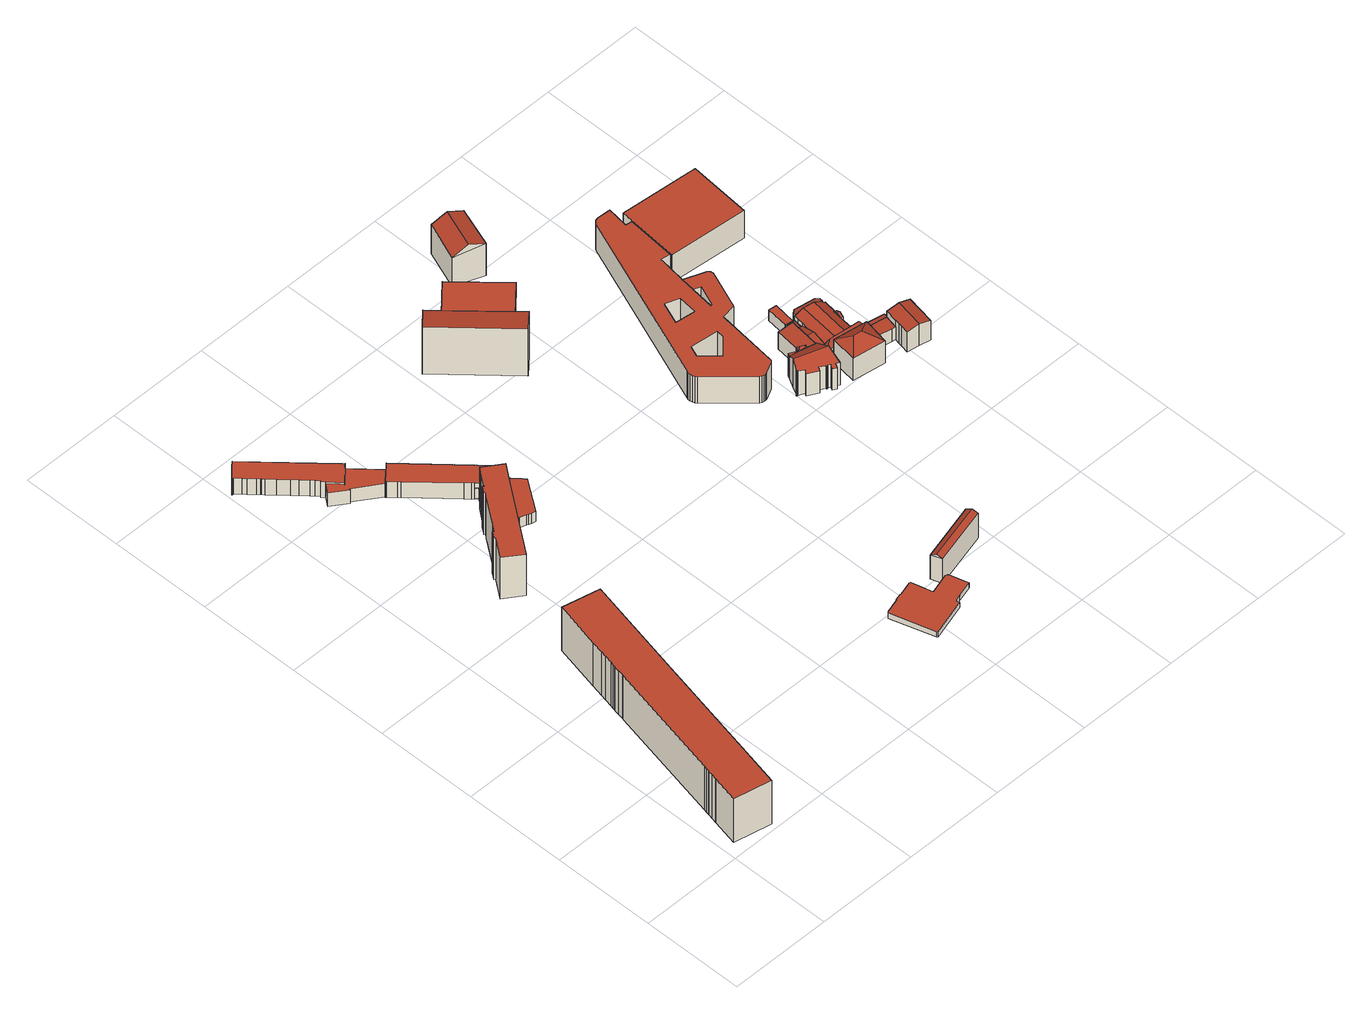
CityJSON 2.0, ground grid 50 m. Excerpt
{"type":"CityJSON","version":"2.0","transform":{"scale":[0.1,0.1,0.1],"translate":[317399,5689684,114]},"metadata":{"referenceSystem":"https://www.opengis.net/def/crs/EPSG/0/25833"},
"CityObjects":{
"building1":{"type":"Building","attributes":{"Dachtyp_tdc":"tdcPolyFlatRoof","Gemeindeschluessel":14713000,"Dachneigung":0,"QualitaetDacherkennung":42,"Geometrietyp2DReferenz":"3000","function":"31001_9998","roofType":"1000","measuredHeight":25.59},"geometry":[{"type":"MultiSurface","lod":"2","boundaries":[[[0,1,2,3]],[[1,4,5,2]],[[4,6,7,5]],[[6,8,9,7]],[[8,10,11,9]],[[10,12,13,11]],[[12,14,15,13]],[[14,16,17,15]],[[16,18,19,17]],[[18,20,21,19]],[[20,22,23,21]],[[22,24,25,23]],[[24,26,27,25]],[[26,28,29,27]],[[28,30,31,29]],[[30,32,33,31]],[[32,34,35,33]],[[34,36,37,35]],[[36,38,39,37]],[[38,40,41,39]],[[40,42,43,41]],[[42,44,45,43]],[[44,0,3,45]],[[44,42,40,38,36,34,32,30,28,26,24,22,20,18,16,14,12,10,8,6,4,1,0]],[[3,2,5,7,9,11,13,15,17,19,21,23,25,27,29,31,33,35,37,39,41,43,45]]],"semantics":{"surfaces":[{"type":"WallSurface"},{"type":"RoofSurface"},{"type":"GroundSurface"}],"values":[0,0,0,0,0,0,0,0,0,0,0,0,0,0,0,0,0,0,0,0,0,0,0,1,2]}}]},
"building2":{"type":"Building","attributes":{"Dachtyp_tdc":"tdcPolyFlatRoof","Gemeindeschluessel":14713000,"Dachneigung":0,"QualitaetDacherkennung":82,"Geometrietyp2DReferenz":"3000","function":"31001_2000","roofType":"1000","measuredHeight":9.15},"geometry":[{"type":"MultiSurface","lod":"2","boundaries":[[[46,47,48,49]],[[47,50,51,48]],[[50,52,53,51]],[[52,54,55,53]],[[54,56,57,55]],[[56,58,59,57]],[[58,60,61,59]],[[60,62,63,61]],[[62,64,65,63]],[[64,66,67,65]],[[66,68,69,67]],[[68,70,71,69]],[[70,72,73,71]],[[72,74,75,73]],[[74,76,77,75]],[[76,78,79,77]],[[78,80,81,79]],[[80,82,83,81]],[[82,84,85,83]],[[84,86,87,85]],[[86,88,89,87]],[[88,90,91,89]],[[90,92,93,91]],[[92,94,95,93]],[[94,46,49,95]],[[94,92,90,88,86,84,82,80,78,76,74,72,70,68,66,64,62,60,58,56,54,52,50,47,46]],[[49,48,51,53,55,57,59,61,63,65,67,69,71,73,75,77,79,81,83,85,87,89,91,93,95]]],"semantics":{"surfaces":[{"type":"WallSurface"},{"type":"RoofSurface"},{"type":"GroundSurface"}],"values":[0,0,0,0,0,0,0,0,0,0,0,0,0,0,0,0,0,0,0,0,0,0,0,0,0,1,2]}}]},
"building3":{"type":"Building","attributes":{"Dachtyp_tdc":"tdcPolyFlatRoof","Gemeindeschluessel":14713000,"Dachneigung":0,"QualitaetDacherkennung":74,"Geometrietyp2DReferenz":"3000","function":"31001_9998","roofType":"1000","measuredHeight":24.34},"geometry":[{"type":"MultiSurface","lod":"2","boundaries":[[[96,97,98,99]],[[97,100,101,98]],[[100,102,103,101]],[[102,104,105,103]],[[104,106,107,105]],[[106,108,109,107]],[[108,110,111,109]],[[110,112,113,111]],[[112,114,115,113]],[[114,116,117,115]],[[116,118,119,117]],[[118,120,121,119]],[[120,122,123,121]],[[122,124,125,123]],[[124,126,127,125]],[[126,128,129,127]],[[128,130,131,129]],[[130,132,133,131]],[[132,134,135,133]],[[134,136,137,135]],[[136,138,139,137]],[[138,140,141,139]],[[140,142,143,141]],[[142,96,99,143]],[[142,140,138,136,134,132,130,128,126,124,122,120,118,116,114,112,110,108,106,104,102,100,97,96]],[[99,98,101,103,105,107,109,111,113,115,117,119,121,123,125,127,129,131,133,135,137,139,141,143]]],"semantics":{"surfaces":[{"type":"WallSurface"},{"type":"RoofSurface"},{"type":"GroundSurface"}],"values":[0,0,0,0,0,0,0,0,0,0,0,0,0,0,0,0,0,0,0,0,0,0,0,0,1,2]}}]},
"building4":{"type":"Building","attributes":{"Dachtyp_tdc":"tdcPolyFlatRoof","Gemeindeschluessel":14713000,"Dachneigung":0,"QualitaetDacherkennung":81,"Geometrietyp2DReferenz":"3000","function":"31001_2000","roofType":"1000","measuredHeight":7.74},"geometry":[{"type":"MultiSurface","lod":"2","boundaries":[[[144,145,146,147]],[[145,148,149,146]],[[148,150,151,149]],[[150,152,153,151]],[[152,154,155,153]],[[154,156,157,155]],[[156,158,159,157]],[[158,144,147,159]],[[158,156,154,152,150,148,145,144]],[[147,146,149,151,153,155,157,159]]],"semantics":{"surfaces":[{"type":"WallSurface"},{"type":"RoofSurface"},{"type":"GroundSurface"}],"values":[0,0,0,0,0,0,0,0,1,2]}}]},
"building5":{"type":"Building","attributes":{"Dachtyp_tdc":"tdcPolyFlatRoof","Gemeindeschluessel":14713000,"Dachneigung":0,"QualitaetDacherkennung":90,"Geometrietyp2DReferenz":"3000","function":"31001_2000","roofType":"1000","measuredHeight":9.22},"geometry":[{"type":"MultiSurface","lod":"2","boundaries":[[[160,161,162,163]],[[161,164,165,162]],[[164,166,167,165]],[[166,168,169,167]],[[168,170,171,169]],[[170,172,173,171]],[[172,174,159,173]],[[174,175,157,159]],[[175,176,177,157]],[[176,178,179,177]],[[178,180,181,179]],[[180,182,183,181]],[[182,184,185,183]],[[184,186,187,185]],[[186,188,189,187]],[[188,190,191,189]],[[190,192,193,191]],[[192,160,163,193]],[[192,190,188,186,184,182,180,178,176,175,174,172,170,168,166,164,161,160]],[[163,162,165,167,169,171,173,159,157,177,179,181,183,185,187,189,191,193]]],"semantics":{"surfaces":[{"type":"WallSurface"},{"type":"RoofSurface"},{"type":"GroundSurface"}],"values":[0,0,0,0,0,0,0,0,0,0,0,0,0,0,0,0,0,0,1,2]}}]},
"building6":{"type":"Building","attributes":{"Gemeindeschluessel":14713000,"Geometrietyp2DReferenz":"3000","function":"31001_2000","roofType":"9999"},"children":["building6-1","building6-2","building6-3"]},
"building6-1":{"type":"BuildingPart","attributes":{"Dachtyp_tdc":"tdcPolyFlatRoof","Dachneigung":6.43,"QualitaetDacherkennung":52,"Geometrietyp2DReferenz":"3000","roofType":"2100","measuredHeight":6.8},"parents":["building6"],"geometry":[{"type":"MultiSurface","lod":"2","boundaries":[[[194,195,196,197]],[[195,198,199,196]],[[198,200,201,199]],[[200,202,203,204,201]],[[205,194,197,206,207]],[[205,202,200,198,195,194]],[[197,196,199,201,204,206]],[[207,203,202,205]],[[207,206,204,203]]],"semantics":{"surfaces":[{"type":"WallSurface"},{"type":"RoofSurface"},{"type":"GroundSurface"},{"type":"ClosureSurface"}],"values":[0,0,0,0,0,1,2,0,3]}}]},
"building6-2":{"type":"BuildingPart","attributes":{"Dachtyp_tdc":"tdcPolyFlatRoof","Dachneigung":0,"QualitaetDacherkennung":90,"Geometrietyp2DReferenz":"3000","roofType":"1000","measuredHeight":5.89},"parents":["building6"],"geometry":[{"type":"MultiSurface","lod":"2","boundaries":[[[208,209,210,211]],[[209,212,213,210]],[[212,214,215,213]],[[214,216,217,215]],[[216,218,219,217]],[[218,220,221,219]],[[222,223,224,225]],[[223,226,227,224]],[[226,228,229,227]],[[228,230,231,229]],[[230,208,211,231]],[[230,228,226,223,222,220,218,216,214,212,209,208]],[[211,210,213,215,217,219,221,225,224,227,229,231]],[[220,222,225,221]]],"semantics":{"surfaces":[{"type":"WallSurface"},{"type":"RoofSurface"},{"type":"GroundSurface"},{"type":"ClosureSurface"}],"values":[0,0,0,0,0,0,0,0,0,0,0,1,2,3]}}]},
"building6-3":{"type":"BuildingPart","attributes":{"Dachtyp_tdc":"tdcPolyFlatRoof","Dachneigung":0,"QualitaetDacherkennung":61,"Geometrietyp2DReferenz":"3000","roofType":"1000","measuredHeight":6.04},"parents":["building6"],"geometry":[{"type":"MultiSurface","lod":"2","boundaries":[[[203,232,233,204]],[[232,234,222,225,233]],[[235,207,206,221,220]],[[235,234,232,203,207]],[[206,204,233,225,221]],[[204,206,207,203]],[[220,222,234,235]],[[220,221,225,222]]],"semantics":{"surfaces":[{"type":"WallSurface"},{"type":"RoofSurface"},{"type":"GroundSurface"},{"type":"ClosureSurface"}],"values":[0,0,0,1,2,3,0,3]}}]},
"building7":{"type":"Building","attributes":{"name":"Bayerischer Bahnhof","Dachtyp_tdc":"tdcPolyFlatRoof","Gemeindeschluessel":14713000,"Dachneigung":0,"QualitaetDacherkennung":0,"Geometrietyp2DReferenz":"3000","BezugspunktDach":"2000","function":"31001_9998","measuredHeight":3},"geometry":[{"type":"MultiSurface","lod":"2","boundaries":[[[236,237,238,239,240,241,242,243,244,245,246,247,248,249,250,251,252,253,254,255]],[[255,254,256,257]],[[254,253,258,256]],[[253,252,259,258]],[[252,251,260,259]],[[251,250,261,260]],[[250,249,262,261]],[[249,248,263,262]],[[248,247,264,263]],[[247,246,265,264]],[[246,245,266,265]],[[245,244,267,266]],[[244,243,268,267]],[[243,242,269,268]],[[242,241,270,269]],[[241,240,271,270]],[[240,239,272,271]],[[239,238,273,272]],[[238,237,274,273]],[[237,236,275,274]],[[236,255,257,275]],[[257,256,258,259,260,261,262,263,264,265,266,267,268,269,270,271,272,273,274,275]]],"semantics":{"surfaces":[{"type":"RoofSurface"},{"type":"WallSurface"},{"type":"GroundSurface"}],"values":[0,1,1,1,1,1,1,1,1,1,1,1,1,1,1,1,1,1,1,1,1,2]}}]},
"building8":{"type":"Building","attributes":{"name":"Bayerischer Bahnhof","Dachtyp_tdc":"tdcGableRoof","Gemeindeschluessel":14713000,"Dachneigung":29.31,"QualitaetDacherkennung":10,"Geometrietyp2DReferenz":"3000","function":"31001_9998","roofType":"3100","measuredHeight":15.76},"geometry":[{"type":"MultiSurface","lod":"2","boundaries":[[[276,277,278,279]],[[277,280,281,278]],[[280,282,283,281]],[[282,276,279,283]],[[280,277,284]],[[276,282,285]],[[277,276,285,284]],[[282,280,284,285]],[[279,278,281,283]]],"semantics":{"surfaces":[{"type":"WallSurface"},{"type":"RoofSurface"},{"type":"GroundSurface"}],"values":[0,0,0,0,0,0,1,1,2]}}]},
"building9":{"type":"Building","attributes":{"Dachtyp_tdc":"tdcPolyFlatRoof","Gemeindeschluessel":14713000,"Dachneigung":8.71,"QualitaetDacherkennung":52,"Geometrietyp2DReferenz":"3000","function":"31001_9998","roofType":"2100","measuredHeight":27.58},"geometry":[{"type":"MultiSurface","lod":"2","boundaries":[[[286,287,288,289]],[[287,290,291,288]],[[290,292,293,291]],[[292,294,295,293]],[[294,296,297,295]],[[296,298,299,297]],[[298,286,289,299]],[[298,296,294,292,290,287,286]],[[289,288,291,293,295,297,299]]],"semantics":{"surfaces":[{"type":"WallSurface"},{"type":"RoofSurface"},{"type":"GroundSurface"}],"values":[0,0,0,0,0,0,0,1,2]}}]},
"building10":{"type":"Building","attributes":{"Dachtyp_tdc":"tdcPolyFlatRoof","Gemeindeschluessel":14713000,"Dachneigung":0,"QualitaetDacherkennung":59,"Geometrietyp2DReferenz":"3000","function":"31001_9998","roofType":"1000","measuredHeight":4.36},"geometry":[{"type":"MultiSurface","lod":"2","boundaries":[[[300,301,302,303]],[[301,304,305,302]],[[304,306,307,305]],[[306,300,303,307]],[[306,304,301,300]],[[303,302,305,307]]],"semantics":{"surfaces":[{"type":"WallSurface"},{"type":"RoofSurface"},{"type":"GroundSurface"}],"values":[0,0,0,0,1,2]}}]},
"building11":{"type":"Building","attributes":{"Dachtyp_tdc":"tdcGableRoof","Gemeindeschluessel":14713000,"Dachneigung":33.19,"QualitaetDacherkennung":67,"Geometrietyp2DReferenz":"3000","function":"31001_9998","roofType":"3100","measuredHeight":21.6},"geometry":[{"type":"MultiSurface","lod":"2","boundaries":[[[308,309,310,311]],[[309,312,313,310]],[[312,314,315,313]],[[314,308,311,315]],[[312,309,316]],[[308,314,317]],[[309,308,317,316]],[[314,312,316,317]],[[311,310,313,315]]],"semantics":{"surfaces":[{"type":"WallSurface"},{"type":"RoofSurface"},{"type":"GroundSurface"}],"values":[0,0,0,0,0,0,1,1,2]}}]},
"building12":{"type":"Building","attributes":{"Gemeindeschluessel":14713000,"Geometrietyp2DReferenz":"3000","function":"31001_9998","roofType":"9999"},"children":["building12-1","building12-2"]},
"building12-1":{"type":"BuildingPart","attributes":{"Dachtyp_tdc":"tdcGableRoof","Dachneigung":26.63,"QualitaetDacherkennung":27,"Geometrietyp2DReferenz":"3000","roofType":"3100","measuredHeight":16.61},"parents":["building12"],"geometry":[{"type":"MultiSurface","lod":"2","boundaries":[[[318,319,320,321]],[[319,322,323,320]],[[322,324,325,323]],[[324,326,327,325]],[[326,328,329,327]],[[328,330,331,329]],[[330,332,333,331]],[[332,334,335,333]],[[334,336,337,335]],[[336,338,339,337]],[[338,340,341,339]],[[340,342,343,341]],[[342,344,345,343]],[[344,346,347,345]],[[346,348,349,347]],[[348,350,351,349]],[[350,352,353,351]],[[352,354,355,353]],[[354,356,357,355]],[[356,358,359,357]],[[358,360,361,359]],[[360,362,363,361]],[[362,364,365,363]],[[364,366,367,365]],[[366,368,369,367]],[[368,370,371,372,369]],[[373,318,321,374]],[[368,366,364,362,360,358,356,354,352,350,348,346,344,342,340,338,336,334,332,330,328,326,324,322,319]],[[319,318,373,375,370,368]],[[321,320,323,325,327,329,331,333,335,337,339,341,343,345,347,349,351,353,355,357,359,361,363,365,367,369,372,374]],[[375,371,370]],[[373,374,372,371,375]]],"semantics":{"surfaces":[{"type":"WallSurface"},{"type":"RoofSurface"},{"type":"GroundSurface"},{"type":"ClosureSurface"}],"values":[0,0,0,0,0,0,0,0,0,0,0,0,0,0,0,0,0,0,0,0,0,0,0,0,0,0,0,1,1,2,0,3]}}]},
"building12-2":{"type":"BuildingPart","attributes":{"Dachtyp_tdc":"tdcFreeFormRoof","Dachneigung":45.05,"QualitaetDacherkennung":31,"Geometrietyp2DReferenz":"3000","roofType":"5000","measuredHeight":14.18},"parents":["building12"],"geometry":[{"type":"MultiSurface","lod":"2","boundaries":[[[376,377,378,379]],[[377,380,381,378]],[[380,382,383,381]],[[382,384,385,383]],[[384,386,373,374,385]],[[371,376,379,372]],[[387,386,384]],[[384,382,380,388,387]],[[389,388,380,377]],[[377,376,390,389]],[[390,371,375,386,387,388,389]],[[371,390,376]],[[379,378,381,383,385,374,372]],[[375,373,386]],[[372,374,373,375,371]]],"semantics":{"surfaces":[{"type":"WallSurface"},{"type":"RoofSurface"},{"type":"GroundSurface"},{"type":"ClosureSurface"}],"values":[0,0,0,0,0,0,1,1,1,1,1,0,2,0,3]}}]},
"building13":{"type":"Building","attributes":{"name":"Universitätsklinikum Leipzig","Dachtyp_tdc":"tdcPolyFlatRoof","Gemeindeschluessel":14713000,"Dachneigung":0,"QualitaetDacherkennung":53,"Geometrietyp2DReferenz":"3000","function":"31001_3051","roofType":"1000","measuredHeight":15.48},"geometry":[{"type":"MultiSurface","lod":"2","boundaries":[[[391,392,393,394]],[[392,395,396,393]],[[395,397,398,396]],[[399,400,401,402]],[[400,403,404,401]],[[403,405,406,404]],[[405,399,402,406]],[[407,408,409,410]],[[408,411,412,409]],[[411,413,414,412]],[[413,407,410,414]],[[397,415,416,398]],[[415,417,418,416]],[[417,419,420,418]],[[419,421,422,420]],[[421,423,424,422]],[[423,425,426,424]],[[425,427,428,426]],[[429,430,431,432]],[[430,433,434,431]],[[433,435,436,434]],[[435,437,438,436]],[[437,429,432,438]],[[427,439,440,428]],[[439,441,442,440]],[[441,443,444,442]],[[443,445,446,444]],[[445,447,448,446]],[[447,449,450,448]],[[449,451,452,450]],[[451,453,454,452]],[[453,455,456,454]],[[455,457,458,456]],[[457,459,460,458]],[[459,461,462,460]],[[461,463,464,462]],[[463,465,466,464]],[[465,467,468,466]],[[467,469,470,468]],[[469,471,472,470]],[[471,473,474,472]],[[473,475,476,474]],[[475,477,478,476]],[[477,479,480,478]],[[479,391,394,480]],[[479,477,475,473,471,469,467,465,463,461,459,457,455,453,451,449,447,445,443,441,439,427,425,423,421,419,417,415,397,395,392,391],[429,437,435,433,430],[397,407,413,411,408,407],[399,405,403,400]],[[394,393,396,398,416,418,420,422,424,426,428,440,442,444,446,448,450,452,454,456,458,460,462,464,466,468,470,472,474,476,478,480],[402,401,404,406],[410,409,412,414],[432,431,434,436,438]]],"semantics":{"surfaces":[{"type":"WallSurface"},{"type":"RoofSurface"},{"type":"GroundSurface"}],"values":[0,0,0,0,0,0,0,0,0,0,0,0,0,0,0,0,0,0,0,0,0,0,0,0,0,0,0,0,0,0,0,0,0,0,0,0,0,0,0,0,0,0,0,0,0,1,2]}}]},
"building14":{"type":"Building","attributes":{"Dachtyp_tdc":"tdcPolyFlatRoof","Gemeindeschluessel":14713000,"Dachneigung":7.25,"QualitaetDacherkennung":68,"Geometrietyp2DReferenz":"3000","function":"31001_9998","roofType":"2100","measuredHeight":10.94},"geometry":[{"type":"MultiSurface","lod":"2","boundaries":[[[481,482,483,484]],[[482,485,486,483]],[[485,487,488,486]],[[487,489,490,488]],[[489,491,492,490]],[[491,493,494,492]],[[493,481,484,494]],[[493,491,489,487,485,482,481]],[[484,483,486,488,490,492,494]]],"semantics":{"surfaces":[{"type":"WallSurface"},{"type":"RoofSurface"},{"type":"GroundSurface"}],"values":[0,0,0,0,0,0,0,1,2]}}]},
"building15":{"type":"Building","attributes":{"name":"Universitätsklinikum Leipzig","Gemeindeschluessel":14713000,"Geometrietyp2DReferenz":"3000","function":"31001_3051","roofType":"9999"},"children":["building15-1","building15-2"]},
"building15-1":{"type":"BuildingPart","attributes":{"Dachtyp_tdc":"tdcHipRoof","Dachneigung":33.58,"QualitaetDacherkennung":58,"Geometrietyp2DReferenz":"3000","roofType":"3200","measuredHeight":17.39},"parents":["building15"],"geometry":[{"type":"MultiSurface","lod":"2","boundaries":[[[495,496,497,498,499]],[[496,500,501,497]],[[500,502,503,501]],[[502,504,505,506,503]],[[504,502,507]],[[500,496,495,508]],[[502,500,508,507]],[[495,504,507,508]],[[506,498,497,501,503]],[[495,499,505,504]],[[499,498,506,505]]],"semantics":{"surfaces":[{"type":"WallSurface"},{"type":"RoofSurface"},{"type":"GroundSurface"},{"type":"ClosureSurface"}],"values":[0,0,0,0,1,1,1,1,2,0,3]}}]},
"building15-2":{"type":"BuildingPart","attributes":{"Dachtyp_tdc":"tdcFreeFormRoof","Dachneigung":68.24,"QualitaetDacherkennung":11,"Geometrietyp2DReferenz":"3000","roofType":"5000","measuredHeight":13.09},"parents":["building15"],"geometry":[{"type":"MultiSurface","lod":"2","boundaries":[[[509,499,498,510]],[[505,511,512,506]],[[511,513,514,512]],[[513,515,516,514]],[[515,509,510,516]],[[517,513,511]],[[511,505,499,518,519,517]],[[518,499,509]],[[519,518,509,515]],[[517,519,515,513]],[[510,498,506,512,514,516]],[[506,498,499,505]]],"semantics":{"surfaces":[{"type":"WallSurface"},{"type":"RoofSurface"},{"type":"GroundSurface"},{"type":"ClosureSurface"}],"values":[0,0,0,0,0,1,1,1,1,1,2,3]}}]},
"building16":{"type":"Building","attributes":{"name":"Universitätsklinikum Leipzig","Dachtyp_tdc":"tdcPolyFlatRoof","Gemeindeschluessel":14713000,"Dachneigung":0,"QualitaetDacherkennung":67,"Geometrietyp2DReferenz":"3000","function":"31001_3051","roofType":"1000","measuredHeight":5.83},"geometry":[{"type":"MultiSurface","lod":"2","boundaries":[[[520,521,522,523]],[[521,524,525,522]],[[524,526,527,525]],[[526,528,529,527]],[[528,530,531,529]],[[530,532,533,531]],[[532,520,523,533]],[[532,530,528,526,524,521,520]],[[523,522,525,527,529,531,533]]],"semantics":{"surfaces":[{"type":"WallSurface"},{"type":"RoofSurface"},{"type":"GroundSurface"}],"values":[0,0,0,0,0,0,0,1,2]}}]},
"building17":{"type":"Building","attributes":{"name":"Universitätsklinikum Leipzig","Dachtyp_tdc":"tdcPolyFlatRoof","Gemeindeschluessel":14713000,"Dachneigung":0,"QualitaetDacherkennung":79,"Geometrietyp2DReferenz":"3000","function":"31001_3051","roofType":"1000","measuredHeight":6.18},"geometry":[{"type":"MultiSurface","lod":"2","boundaries":[[[528,534,535,536]],[[534,537,538,535]],[[537,530,539,538]],[[530,528,536,539]],[[530,537,534,528]],[[536,535,538,539]]],"semantics":{"surfaces":[{"type":"WallSurface"},{"type":"RoofSurface"},{"type":"GroundSurface"}],"values":[0,0,0,0,1,2]}}]},
"building18":{"type":"Building","attributes":{"name":"Universitätsklinikum Leipzig","Gemeindeschluessel":14713000,"Geometrietyp2DReferenz":"3000","function":"31001_3051","roofType":"9999"},"children":["building18-1","building18-2","building18-3","building18-4","building18-5"]},
"building18-1":{"type":"BuildingPart","attributes":{"Dachtyp_tdc":"tdcPolyFlatRoof","Dachneigung":0,"QualitaetDacherkennung":52,"Geometrietyp2DReferenz":"3000","roofType":"1000","measuredHeight":5.92},"parents":["building18"],"geometry":[{"type":"MultiSurface","lod":"2","boundaries":[[[540,541,542,543]],[[541,544,545,542]],[[544,546,547,545]],[[546,544,541,540]],[[543,542,545,547]],[[543,547,546,540]]],"semantics":{"surfaces":[{"type":"WallSurface"},{"type":"RoofSurface"},{"type":"GroundSurface"},{"type":"ClosureSurface"}],"values":[0,0,0,1,2,3]}}]},
"building18-2":{"type":"BuildingPart","attributes":{"Dachtyp_tdc":"tdcGableRoof","Dachneigung":20.07,"QualitaetDacherkennung":50,"Geometrietyp2DReferenz":"3000","roofType":"3100","measuredHeight":10.33},"parents":["building18"],"geometry":[{"type":"MultiSurface","lod":"2","boundaries":[[[548,549,550,551]],[[552,553,554,555]],[[553,556,557,554]],[[556,548,551,557]],[[558,559,560,513,561]],[[548,559,558,562,549]],[[552,561,513,553]],[[553,513,560,556]],[[556,560,559,548]],[[551,550,555,554,557]],[[552,555,550,549]],[[558,561,562]],[[562,561,552,549]]],"semantics":{"surfaces":[{"type":"WallSurface"},{"type":"RoofSurface"},{"type":"GroundSurface"},{"type":"ClosureSurface"}],"values":[0,0,0,0,1,1,0,0,0,2,3,0,3]}}]},
"building18-3":{"type":"BuildingPart","attributes":{"Dachtyp_tdc":"tdcPolyFlatRoof","Dachneigung":14.46,"QualitaetDacherkennung":61,"Geometrietyp2DReferenz":"3000","roofType":"2100","measuredHeight":9.14},"parents":["building18"],"geometry":[{"type":"MultiSurface","lod":"2","boundaries":[[[563,564,565,566]],[[564,567,568,565]],[[567,569,570,568]],[[569,571,572,573,570]],[[574,563,566,575]],[[574,576,577,578,571,569,567,564,563]],[[566,565,568,570,573,579,580,575]],[[578,572,571]],[[575,580,576,574]],[[580,579,577,576]],[[579,573,572,578,577]]],"semantics":{"surfaces":[{"type":"WallSurface"},{"type":"RoofSurface"},{"type":"GroundSurface"},{"type":"ClosureSurface"}],"values":[0,0,0,0,0,1,2,0,3,3,3]}}]},
"building18-4":{"type":"BuildingPart","attributes":{"Dachtyp_tdc":"tdcGableRoof","Dachneigung":31,"QualitaetDacherkennung":84,"Geometrietyp2DReferenz":"3000","roofType":"3100","measuredHeight":9.63},"parents":["building18"],"geometry":[{"type":"MultiSurface","lod":"2","boundaries":[[[581,582,583,584]],[[585,581,584,586]],[[581,585,587]],[[582,581,587,588,589]],[[585,590,591,592,588,587]],[[584,583,593,594,586]],[[593,583,582,591]],[[586,594,595,590,585]],[[594,593,591,590,595]],[[588,592,589]],[[589,592,591,582]]],"semantics":{"surfaces":[{"type":"WallSurface"},{"type":"RoofSurface"},{"type":"GroundSurface"},{"type":"ClosureSurface"}],"values":[0,0,0,1,1,2,3,0,3,0,3]}}]},
"building18-5":{"type":"BuildingPart","attributes":{"Dachtyp_tdc":"tdcCutGableRoof","Dachneigung":2.75,"QualitaetDacherkennung":64,"Geometrietyp2DReferenz":"3000","roofType":"9999","measuredHeight":11.04},"parents":["building18"],"geometry":[{"type":"MultiSurface","lod":"2","boundaries":[[[572,596,597,573]],[[596,598,599,597]],[[598,595,594,599]],[[600,601,583,582]],[[601,602,540,543,583]],[[603,604,605,547,546]],[[604,606,607,605]],[[606,561,552,555,607]],[[608,609,610,550,549]],[[609,611,612,610]],[[611,613,574,575,612]],[[604,603,602,601,600,589,592,614,590,595,598,596,572,578,615]],[[616,613,611,609,608,562,561,606]],[[615,616,606,604]],[[573,597,599,594,593,583,543,547,605,607,555,550,610,612,575,580,579]],[[591,590,614]],[[593,594,595,590,591]],[[600,582,589]],[[592,591,614]],[[582,583,593,591]],[[582,591,592,589]],[[603,546,540,602]],[[546,547,543,540]],[[549,562,608]],[[549,550,555,552]],[[549,552,561,562]],[[576,574,613,616]],[[580,575,574,576]],[[615,577,576,616]],[[577,579,580,576]],[[578,577,615]],[[579,577,578,572,573]]],"semantics":{"surfaces":[{"type":"WallSurface"},{"type":"RoofSurface"},{"type":"GroundSurface"},{"type":"ClosureSurface"}],"values":[0,0,0,0,0,0,0,0,0,0,0,1,1,1,2,0,3,0,0,3,3,0,3,0,3,3,0,3,0,3,0,3]}}]},
"building19":{"type":"Building","attributes":{"Gemeindeschluessel":14713000,"Geometrietyp2DReferenz":"3000","function":"31001_9998","roofType":"9999"},"children":["building19-1","building19-2","building19-3"]},
"building19-1":{"type":"BuildingPart","attributes":{"Dachtyp_tdc":"tdcPolyFlatRoof","Dachneigung":3.41,"QualitaetDacherkennung":73,"Geometrietyp2DReferenz":"3000","roofType":"2100","measuredHeight":7.85},"parents":["building19"],"geometry":[{"type":"MultiSurface","lod":"2","boundaries":[[[617,618,619,620]],[[618,621,622,619]],[[621,623,624,625,622]],[[626,623,621,618,617]],[[620,619,622,625,627]],[[628,624,623,626]],[[627,625,624,628]],[[617,620,627,628,626]]],"semantics":{"surfaces":[{"type":"WallSurface"},{"type":"RoofSurface"},{"type":"GroundSurface"},{"type":"ClosureSurface"}],"values":[0,0,0,1,2,0,3,3]}}]},
"building19-2":{"type":"BuildingPart","attributes":{"Dachtyp_tdc":"tdcPolyFlatRoof","Dachneigung":5.45,"QualitaetDacherkennung":65,"Geometrietyp2DReferenz":"3000","roofType":"2100","measuredHeight":7.65},"parents":["building19"],"geometry":[{"type":"MultiSurface","lod":"2","boundaries":[[[629,630,631,632]],[[630,633,634,631]],[[633,635,636,634]],[[635,637,638,636]],[[624,629,632,625]],[[624,628,637,635,633,630,629]],[[632,631,634,636,638,627,625]],[[625,627,628,624]],[[627,638,637,628]]],"semantics":{"surfaces":[{"type":"WallSurface"},{"type":"RoofSurface"},{"type":"GroundSurface"},{"type":"ClosureSurface"}],"values":[0,0,0,0,0,1,2,3,3]}}]},
"building19-3":{"type":"BuildingPart","attributes":{"Dachtyp_tdc":"tdcGableRoof","Dachneigung":13.39,"QualitaetDacherkennung":89,"Geometrietyp2DReferenz":"3000","roofType":"3100","measuredHeight":12.72},"parents":["building19"],"geometry":[{"type":"MultiSurface","lod":"2","boundaries":[[[639,640,641,642]],[[640,643,644,641]],[[643,645,646,644]],[[645,647,648,646]],[[647,649,650,648]],[[649,651,617,620,650]],[[652,653,654,638,637]],[[653,655,656,654]],[[655,657,658,656]],[[657,659,660,658]],[[659,661,662,660]],[[661,639,642,662]],[[657,655,653,652,663,651,649,647,645,643,640]],[[640,639,661,659,657]],[[642,641,644,646,648,650,620,627,638,654,656,658,660,662]],[[626,617,651,663]],[[626,628,627,620,617]],[[637,628,626,663,652]],[[627,628,637,638]]],"semantics":{"surfaces":[{"type":"WallSurface"},{"type":"RoofSurface"},{"type":"GroundSurface"},{"type":"ClosureSurface"}],"values":[0,0,0,0,0,0,0,0,0,0,0,0,1,1,2,0,3,0,3]}}]},
"building20":{"type":"Building","attributes":{"name":"Universitätsklinikum Leipzig","Dachtyp_tdc":"tdcPolyFlatRoof","Gemeindeschluessel":14713000,"Dachneigung":0,"QualitaetDacherkennung":72,"Geometrietyp2DReferenz":"3000","function":"31001_3051","roofType":"1000","measuredHeight":16.29},"geometry":[{"type":"MultiSurface","lod":"2","boundaries":[[[664,665,666,667]],[[665,668,669,666]],[[668,670,671,669]],[[670,672,673,671]],[[672,674,675,673]],[[674,676,677,675]],[[676,664,667,677]],[[676,674,672,670,668,665,664]],[[667,666,669,671,673,675,677]]],"semantics":{"surfaces":[{"type":"WallSurface"},{"type":"RoofSurface"},{"type":"GroundSurface"}],"values":[0,0,0,0,0,0,0,1,2]}}]}
},
"vertices":[
[254,185,300],[213,2,300],[213,2,44],[254,185,44],[33,39,300],[33,39,44],[61,165,300],[61,165,44],[62,170,300],[62,170,44],[67,195,300],[67,195,44],[72,216,300],[72,216,44],[73,221,300],[73,221,44],[76,235,300],[76,235,44],[80,250,300],[80,250,44],[208,835,300],[208,835,44],[209,839,300],[209,839,44],[215,866,300],[215,866,44],[220,890,300],[220,890,44],[221,894,300],[221,894,44],[224,905,300],[224,905,44],[227,921,300],[227,921,44],[235,958,300],[235,958,44],[242,989,300],[242,989,44],[255,1048,300],[255,1048,44],[306,1277,300],[306,1277,44],[487,1236,300],[487,1236,44],[380,757,300],[380,757,44],
[250,2580,108],[255,2585,108],[255,2585,17],[250,2580,17],[240,2602,108],[240,2602,17],[226,2617,108],[226,2617,17],[197,2649,108],[197,2649,17],[173,2675,108],[173,2675,17],[136,2716,108],[136,2716,17],[104,2751,108],[104,2751,17],[95,2761,108],[95,2761,17],[92,2764,108],[92,2764,17],[81,2777,108],[81,2777,17],[56,2804,108],[56,2804,17],[42,2820,108],[42,2820,17],[17,2847,108],[17,2847,17],[12,2843,108],[12,2843,17],[9,2847,108],[9,2847,17],[11,2849,108],[11,2849,17],[69,2904,108],[69,2904,17],[74,2908,108],[74,2908,17],[82,2916,108],[82,2916,17],[391,2581,108],[391,2581,17],[381,2572,108],[381,2572,17],[376,2567,108],[376,2567,17],[314,2509,108],[314,2509,17],[264,2565,108],[264,2565,17],
[550,1956,280],[553,1959,280],[553,1959,37],[550,1956,37],[570,1981,280],[570,1981,37],[572,1984,280],[572,1984,37],[577,1980,280],[577,1980,37],[585,1991,280],[585,1991,37],[616,2033,280],[616,2033,37],[641,2067,280],[641,2067,37],[646,2064,280],[646,2064,37],[728,2006,280],[728,2006,37],[644,1892,280],[644,1892,37],[428,1596,280],[428,1596,37],[342,1659,280],[342,1659,37],[407,1748,280],[407,1748,37],[401,1753,280],[401,1753,37],[402,1755,280],[402,1755,37],[419,1777,280],[419,1777,37],[421,1780,280],[421,1780,37],[422,1781,280],[422,1781,37],[429,1777,280],[429,1777,37],[435,1786,280],[435,1786,37],[452,1809,280],[452,1809,37],[543,1933,280],[543,1933,37],[556,1951,280],[556,1951,37],
[309,2474,102],[305,2468,102],[305,2468,24],[309,2474,24],[231,2521,102],[231,2521,24],[264,2565,102],[264,2565,24],[314,2509,102],[314,2509,24],[376,2567,102],[376,2567,24],[488,2445,102],[488,2445,24],[429,2392,102],[429,2392,24],
[663,2137,117],[645,2157,117],[645,2157,24],[663,2137,24],[471,2343,117],[471,2343,24],[462,2353,117],[462,2353,24],[431,2385,117],[431,2385,24],[430,2387,117],[430,2387,24],[427,2390,117],[427,2390,24],[429,2392,117],[488,2445,117],[493,2449,117],[493,2449,24],[503,2459,117],[503,2459,24],[811,2124,117],[811,2124,24],[807,2119,117],[807,2119,24],[804,2117,117],[804,2117,24],[801,2114,117],[801,2114,24],[780,2094,117],[780,2094,24],[740,2056,117],[740,2056,24],[674,2126,117],[674,2126,24],
[646,2064,94],[682,2112,93],[682,2112,34],[646,2064,34],[669,2121,91],[669,2121,34],[674,2126,91],[674,2126,34],[740,2056,102],[740,2056,94],[740,2056,34],[704,2023,102],[704,2023,34],[704,2023,94],
[749,1856,93],[731,1862,93],[731,1862,34],[749,1856,34],[719,1866,93],[719,1866,34],[711,1869,93],[711,1869,34],[681,1879,93],[681,1879,34],[644,1892,93],[644,1892,34],[728,2006,93],[728,2006,34],[786,2087,93],[834,2031,93],[834,2031,34],[786,2087,34],[837,2029,93],[837,2029,34],[840,2025,93],[840,2025,34],[855,2007,93],[855,2007,34],
[780,2094,94],[780,2094,34],[786,2087,94],[728,2006,94],
[1405,237,91],[1410,235,91],[1587,287,91],[1583,303,91],[1614,312,91],[1690,335,91],[1664,426,91],[1652,432,91],[1554,403,91],[1536,470,91],[1527,504,91],[1522,507,91],[1454,487,91],[1451,486,91],[1450,489,91],[1418,480,91],[1419,477,91],[1416,476,91],[1348,457,91],[1343,450,91],[1348,457,61],[1343,450,61],[1416,476,61],[1419,477,61],[1418,480,61],[1450,489,61],[1451,486,61],[1454,487,61],[1522,507,61],[1527,504,61],[1536,470,61],[1554,403,61],[1652,432,61],[1664,426,61],[1690,335,61],[1614,312,61],[1583,303,61],[1587,287,61],[1410,235,61],[1405,237,61],
[1917,505,201],[1636,431,201],[1636,431,56],[1917,505,56],[1621,485,197],[1621,485,56],[1902,560,197],[1902,560,56],[1629,457,213],[1910,531,213],
[1015,2757,306],[1095,2832,289],[1095,2832,30],[1015,2757,30],[1143,2780,289],[1143,2780,30],[1347,2563,289],[1347,2563,30],[1355,2555,289],[1355,2555,30],[1389,2520,289],[1389,2520,30],[1307,2444,306],[1307,2444,30],
[1143,2780,67],[1411,3032,67],[1411,3032,23],[1143,2780,23],[1616,2815,67],[1616,2815,23],[1347,2563,67],[1347,2563,23],
[1658,3153,207],[1592,2962,206],[1592,2962,16],[1658,3153,16],[1454,3016,184],[1454,3016,16],[1525,3206,186],[1525,3206,16],[1522,2990,232],[1591,3180,232],
[2160,1653,163],[2151,1577,209],[2151,1577,43],[2160,1653,43],[2141,1503,173],[2141,1503,43],[2124,1511,174],[2124,1511,43],[2117,1496,165],[2117,1496,43],[2098,1506,167],[2098,1506,43],[2106,1521,175],[2106,1521,43],[2093,1527,177],[2093,1527,43],[2092,1525,175],[2092,1525,43],[2089,1525,175],[2089,1525,43],[2086,1526,175],[2086,1526,43],[2086,1529,176],[2086,1529,43],[2086,1530,177],[2086,1530,43],[2059,1544,179],[2059,1544,43],[2052,1530,171],[2052,1530,43],[2001,1556,175],[2001,1556,43],[2008,1570,183],[2008,1570,43],[1981,1584,186],[1981,1584,43],[1980,1583,185],[1980,1583,43],[1978,1582,184],[1978,1582,43],[1975,1584,185],[1975,1584,43],[1974,1586,186],[1974,1586,43],[1975,1589,187],[1975,1589,43],[1978,1590,188],[1978,1590,43],[1979,1589,188],[1979,1589,43],[1999,1628,209],[1999,1628,43],[2021,1671,180],[2021,1671,174],[2021,1671,43],[2108,1660,170],[2108,1660,43],[2070,1665,174],
[2030,1688,174],[2068,1669,174],[2068,1669,43],[2030,1688,43],[2078,1688,174],[2078,1688,43],[2090,1682,174],[2090,1682,43],[2113,1670,174],[2113,1670,43],[2108,1660,174],[2104,1667,181],[2083,1674,185],[2069,1667,176],[2025,1680,184],
[2121,2658,159],[2099,2419,159],[2099,2419,4],[2121,2658,4],[2054,2425,159],[2054,2425,4],[2034,2288,159],[2034,2288,4],[1954,2220,159],[1888,2246,159],[1888,2246,4],[1954,2220,4],[1847,2141,159],[1847,2141,4],[1943,2129,159],[1943,2129,4],[2025,2218,159],[2011,2105,159],[2011,2105,4],[2025,2218,4],[2018,2106,159],[2018,2106,4],[2057,2205,159],[2057,2205,4],[2135,2248,159],[2135,2248,4],[2141,2243,159],[2141,2243,4],[2145,2237,159],[2145,2237,4],[2147,2230,159],[2147,2230,4],[2147,2223,159],[2147,2223,4],[2074,2036,159],[2074,2036,4],[2002,2024,159],[2002,2024,4],[1927,1987,159],[1793,2003,159],[1793,2003,4],[1927,1987,4],[1773,1952,159],[1773,1952,4],[1848,1877,159],[1848,1877,4],[1923,1952,159],[1923,1952,4],[1967,1726,159],[1967,1726,4],[1965,1720,159],[1965,1720,4],[1956,1710,159],[1956,1710,4],[1903,1684,159],[1903,1684,4],[1895,1682,159],[1895,1682,4],[1887,1682,159],[1887,1682,4],[1878,1685,159],[1878,1685,4],[1870,1690,159],[1870,1690,4],[1694,1867,159],[1694,1867,4],[1687,1876,159],[1687,1876,4],[1683,1886,159],[1683,1886,4],[1681,1897,159],[1681,1897,4],[1681,1908,159],[1681,1908,4],[1684,1919,159],[1684,1919,4],[2010,2749,159],[2010,2749,4],[2015,2758,159],[2015,2758,4],[2023,2765,159],[2023,2765,4],[2032,2769,159],[2032,2769,4],[2042,2770,159],[2042,2770,4],[2104,2765,159],[2104,2765,4],[2090,2662,159],[2090,2662,4],
[2090,1682,144],[2107,1818,144],[2107,1818,44],[2090,1682,44],[2180,1809,154],[2180,1809,44],[2179,1803,154],[2179,1803,44],[2160,1653,154],[2160,1653,44],[2108,1660,147],[2108,1660,44],[2113,1670,147],[2113,1670,44],
[2380,1587,171],[2366,1510,170],[2366,1510,40],[2380,1587,40],[2380,1587,124],[2356,1459,169],[2356,1459,40],[2197,1485,170],[2197,1485,40],[2216,1612,172],[2216,1612,124],[2216,1612,40],[2256,1543,214],[2300,1536,214],
[2382,1608,124],[2382,1608,40],[2188,1616,124],[2188,1616,40],[2193,1649,124],[2193,1649,40],[2368,1627,124],[2368,1627,40],[2207,1630,166],[2367,1604,160],[2358,1610,171],
[2229,1846,98],[2223,1797,98],[2223,1797,40],[2229,1846,40],[2179,1803,98],[2179,1803,40],[2180,1809,98],[2180,1809,40],[2185,1855,98],[2185,1855,40],[2224,1850,98],[2224,1850,40],[2224,1846,98],[2224,1846,40],
[2199,1962,98],[2199,1962,36],[2185,1855,36],[2238,1957,98],[2238,1957,36],[2224,1850,36],
[2351,1669,93],[2373,1666,93],[2373,1666,34],[2351,1669,34],[2368,1627,93],[2368,1627,34],[2346,1630,93],[2346,1630,34],
[2179,1803,109],[2223,1797,109],[2223,1797,34],[2179,1803,34],[2203,1648,109],[2193,1649,109],[2193,1649,34],[2203,1648,34],[2160,1653,109],[2160,1653,34],[2212,1720,137],[2169,1726,137],[2160,1653,124],[2203,1648,124],[2217,1756,124],
[2241,1865,120],[2261,1878,116],[2261,1878,34],[2241,1865,34],[2360,1860,117],[2360,1860,34],[2371,1842,122],[2371,1842,34],[2369,1827,125],[2369,1827,120],[2369,1827,34],[2238,1844,125],[2238,1844,34],[2274,1840,125],[2328,1832,125],[2359,1828,125],[2328,1832,34],[2274,1840,34],
[2368,1707,117],[2356,1709,117],[2356,1709,34],[2368,1707,34],[2374,1751,118],[2374,1751,34],[2371,1730,130],[2358,1731,130],[2356,1714,120],[2364,1752,118],[2361,1753,118],[2360,1750,120],[2361,1753,34],[2367,1752,34],[2367,1752,117],
[2368,1819,120],[2368,1819,34],[2376,1818,116],[2376,1818,34],[2356,1709,120],[2356,1709,119],[2351,1669,119],[2346,1630,119],[2303,1635,142],[2303,1635,34],[2249,1642,144],[2249,1642,34],[2223,1797,124],[2226,1822,124],[2226,1822,34],[2229,1846,124],[2229,1846,34],[2238,1844,128],[2361,1753,120],[2328,1832,142],[2274,1840,144],
[2478,1520,114],[2461,1523,114],[2461,1523,40],[2478,1520,40],[2401,1534,114],[2401,1534,40],[2409,1596,118],[2409,1596,116],[2409,1596,40],[2489,1581,118],[2489,1581,40],[2489,1581,116],
[2411,1619,114],[2498,1603,114],[2498,1603,40],[2411,1619,40],[2497,1598,114],[2497,1598,40],[2496,1594,115],[2496,1594,40],[2494,1580,116],[2494,1580,40],
[2576,1418,153],[2521,1428,167],[2521,1428,40],[2576,1418,40],[2463,1439,153],[2463,1439,40],[2470,1479,153],[2470,1479,40],[2473,1496,153],[2473,1496,40],[2478,1519,153],[2478,1519,40],[2478,1520,153],[2494,1580,154],[2511,1577,158],[2511,1577,40],[2536,1572,164],[2536,1572,40],[2547,1570,167],[2547,1570,40],[2602,1560,154],[2602,1560,40],[2577,1422,153],[2577,1422,40],[2489,1581,153],
[2098,2407,166],[2098,2410,166],[2098,2410,3],[2098,2407,3],[2099,2419,166],[2099,2419,3],[2121,2658,166],[2121,2658,3],[2126,2711,166],[2126,2711,3],[2504,2676,166],[2504,2676,3],[2476,2372,166],[2476,2372,3]
]}
